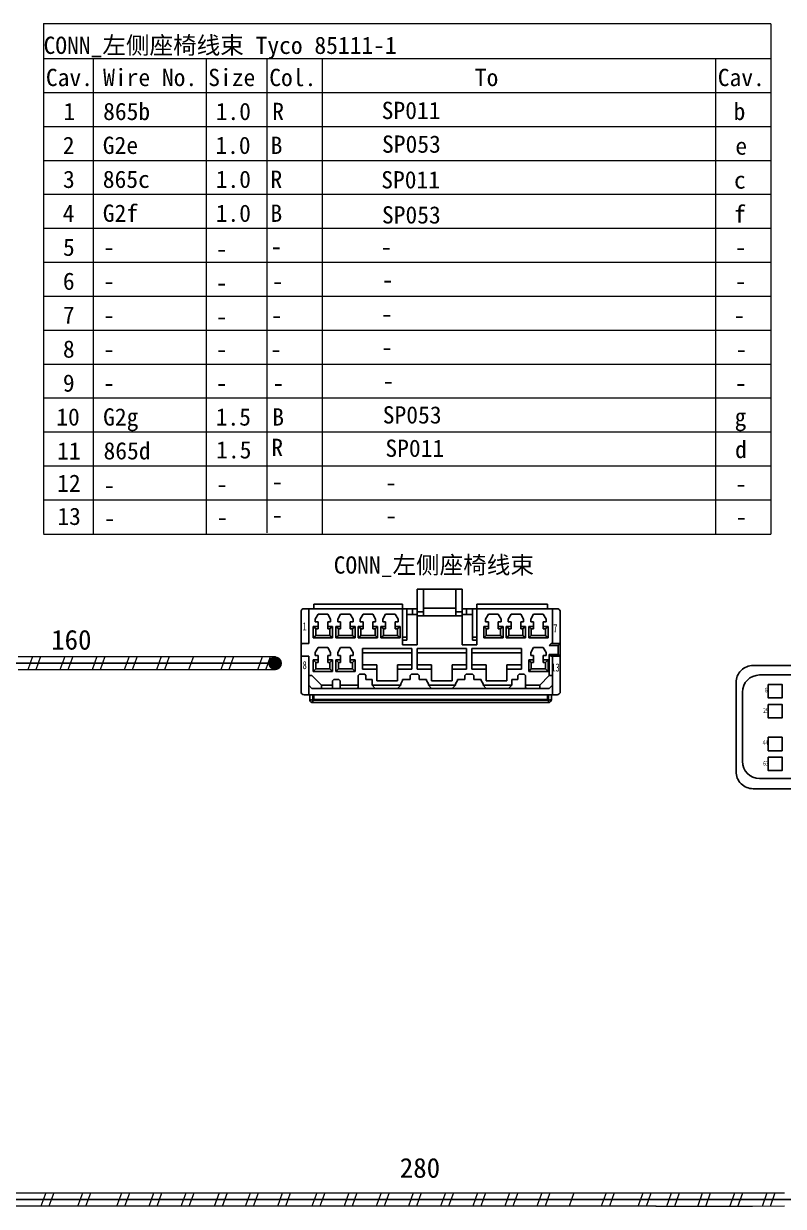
# Model space of a CAD drawing. Header units: millimetres. Extents: x 17 to 3784, y 12 to 1382.
# Drawn here: x 1346.7 to 1402.3, y 108.9 to 195.5 of the extents above; entities that cross this region are included whole.
import ezdxf

# ---------------------------------------------------------------- set-up
doc = ezdxf.new("R2010")
doc.units = ezdxf.units.MM
doc.styles.add('FangSong_GB2312_Style', font='simfang.ttf')
doc.styles.add('仿宋_GB2312', font='', dxfattribs={"width": 0.7})
doc.styles.add('样式 2', font='', dxfattribs={"width": 0.75})
doc.styles.get('仿宋_GB2312').set_extended_font_data('宋体')
doc.styles.get('样式 2').set_extended_font_data('宋体')

msp = doc.modelspace()

# ---------------------------------------------------------------- hatches: boundary and pattern name
h = msp.add_hatch(color=0)
edge = h.paths.add_edge_path(flags=0)
edge.add_arc((1365.092, 148.678), 0.507, 180, 540)

# ---------------------------------------------------------------- linework, layer by layer
at = {"color": 7, "linetype": 'Continuous'}
for p, q in [((1375.487, 150.037), (1375.487, 154.103)), ((1375.487, 154.103), (1378.783, 154.103)), ((1375.958, 152.156), (1375.958, 154.103)), ((1378.312, 154.103), (1378.312, 152.156)), ((1378.783, 154.103), (1378.783, 150.037)), ((1366.988, 146.6), (1366.988, 152.439)), ((1367.223, 152.674), (1375.487, 152.674)), ((1367.553, 152.674), (1367.553, 150.131)), ((1367.929, 153.004), (1367.929, 152.674)), ((1367.929, 153.004), (1374.404, 153.004)), ((1374.404, 150.037), (1374.404, 153.004)), ((1374.733, 152.674), (1374.733, 150.367)), ((1375.157, 152.25), (1375.157, 152.674)), ((1375.487, 152.439), (1375.958, 152.439)), ((1375.958, 152.721), (1378.312, 152.721)), ((1378.312, 152.439), (1378.783, 152.439)), ((1378.783, 152.674), (1385.728, 152.674)), ((1379.112, 152.25), (1379.112, 152.674)), ((1379.536, 150.367), (1379.536, 152.674)), ((1379.866, 150.037), (1379.866, 153.004)), ((1379.866, 153.004), (1385.022, 153.004)), ((1385.022, 153.004), (1385.022, 152.674)), ((1385.399, 152.674), (1385.399, 150.131)), ((1385.964, 146.6), (1385.964, 152.439)), ((1368.235, 152.274), (1368.023, 151.907)), ((1368.023, 151.907), (1368.023, 151.709)), ((1368.023, 151.709), (1368.235, 151.709)), ((1368.942, 152.274), (1368.235, 152.274)), ((1368.235, 151.709), (1368.235, 151.191)), ((1369.154, 151.907), (1368.942, 152.274)), ((1368.942, 151.191), (1368.942, 151.709)), ((1368.942, 151.709), (1369.154, 151.709)), ((1369.154, 151.709), (1369.154, 151.907)), ((1369.883, 152.274), (1369.672, 151.907)), ((1369.672, 151.907), (1369.672, 151.709)), ((1369.672, 151.709), (1369.883, 151.709)), ((1370.59, 152.274), (1369.883, 152.274)), ((1369.883, 151.709), (1369.883, 151.191)), ((1370.802, 151.907), (1370.59, 152.274)), ((1370.59, 151.191), (1370.59, 151.709)), ((1370.59, 151.709), (1370.802, 151.709)), ((1370.802, 151.709), (1370.802, 151.907)), ((1371.531, 152.274), (1371.32, 151.907)), ((1371.32, 151.907), (1371.32, 151.709)), ((1371.32, 151.709), (1371.531, 151.709)), ((1372.238, 152.274), (1371.531, 152.274)), ((1371.531, 151.709), (1371.531, 151.191)), ((1372.45, 151.907), (1372.238, 152.274)), ((1372.238, 151.191), (1372.238, 151.709)), ((1372.238, 151.709), (1372.45, 151.709)), ((1372.45, 151.709), (1372.45, 151.907)), ((1373.18, 152.274), (1372.968, 151.907)), ((1372.968, 151.907), (1372.968, 151.709)), ((1372.968, 151.709), (1373.18, 151.709)), ((1373.886, 152.274), (1373.18, 152.274)), ((1373.18, 151.709), (1373.18, 151.191)), ((1374.098, 151.907), (1373.886, 152.274)), ((1373.886, 151.191), (1373.886, 151.709)), ((1373.886, 151.709), (1374.098, 151.709)), ((1374.098, 151.709), (1374.098, 151.907)), ((1374.733, 152.25), (1375.487, 152.25)), ((1375.487, 152.156), (1378.783, 152.156)), ((1378.783, 152.25), (1379.536, 152.25)), ((1380.713, 152.274), (1380.502, 151.907)), ((1380.502, 151.907), (1380.502, 151.709)), ((1380.502, 151.709), (1380.713, 151.709)), ((1381.42, 152.274), (1380.713, 152.274)), ((1380.713, 151.709), (1380.713, 151.191)), ((1381.632, 151.907), (1381.42, 152.274)), ((1381.42, 151.709), (1381.632, 151.709)), ((1381.42, 151.191), (1381.42, 151.709)), ((1381.632, 151.709), (1381.632, 151.907)), ((1382.361, 152.274), (1382.15, 151.907)), ((1382.15, 151.907), (1382.15, 151.709)), ((1382.15, 151.709), (1382.361, 151.709)), ((1383.068, 152.274), (1382.361, 152.274)), ((1382.361, 151.709), (1382.361, 151.191)), ((1383.28, 151.907), (1383.068, 152.274)), ((1383.068, 151.709), (1383.28, 151.709)), ((1383.068, 151.191), (1383.068, 151.709)), ((1383.28, 151.709), (1383.28, 151.907)), ((1384.01, 152.274), (1383.798, 151.907)), ((1383.798, 151.907), (1383.798, 151.709)), ((1383.798, 151.709), (1384.01, 151.709)), ((1384.716, 152.274), (1384.01, 152.274)), ((1384.01, 151.709), (1384.01, 151.191)), ((1384.928, 151.907), (1384.716, 152.274)), ((1384.716, 151.709), (1384.928, 151.709)), ((1384.716, 151.191), (1384.716, 151.709)), ((1384.928, 151.709), (1384.928, 151.907)), ((1367.882, 151.379), (1367.882, 150.532)), ((1367.882, 151.379), (1368.071, 151.191)), ((1368.235, 151.379), (1367.882, 151.379)), ((1367.882, 150.532), (1368.071, 150.72)), ((1368.071, 151.191), (1368.071, 150.72)), ((1368.235, 151.191), (1368.071, 151.191)), ((1368.071, 150.72), (1369.106, 150.72)), ((1369.295, 151.379), (1368.942, 151.379)), ((1369.106, 151.191), (1368.942, 151.191)), ((1369.295, 151.379), (1369.106, 151.191)), ((1369.106, 150.72), (1369.106, 151.191)), ((1369.295, 150.532), (1369.106, 150.72)), ((1369.295, 150.532), (1369.295, 151.379)), ((1369.53, 151.379), (1369.53, 150.532)), ((1369.53, 151.379), (1369.719, 151.191)), ((1369.883, 151.379), (1369.53, 151.379)), ((1369.53, 150.532), (1369.719, 150.72)), ((1369.719, 151.191), (1369.719, 150.72)), ((1369.883, 151.191), (1369.719, 151.191)), ((1369.719, 150.72), (1370.755, 150.72)), ((1370.943, 151.379), (1370.59, 151.379)), ((1370.755, 151.191), (1370.59, 151.191)), ((1370.943, 151.379), (1370.755, 151.191)), ((1370.755, 150.72), (1370.755, 151.191)), ((1370.943, 150.532), (1370.755, 150.72)), ((1370.943, 150.532), (1370.943, 151.379)), ((1371.178, 151.379), (1371.178, 150.532)), ((1371.178, 151.379), (1371.367, 151.191)), ((1371.531, 151.379), (1371.178, 151.379)), ((1371.178, 150.532), (1371.367, 150.72)), ((1371.367, 151.191), (1371.367, 150.72)), ((1371.531, 151.191), (1371.367, 151.191)), ((1371.367, 150.72), (1372.403, 150.72)), ((1372.591, 151.379), (1372.238, 151.379)), ((1372.403, 151.191), (1372.238, 151.191)), ((1372.591, 151.379), (1372.403, 151.191)), ((1372.403, 150.72), (1372.403, 151.191)), ((1372.591, 150.532), (1372.403, 150.72)), ((1372.591, 150.532), (1372.591, 151.379)), ((1372.826, 151.379), (1372.826, 150.532)), ((1372.826, 151.379), (1373.015, 151.191)), ((1373.18, 151.379), (1372.826, 151.379)), ((1372.826, 150.532), (1373.015, 150.72)), ((1373.015, 151.191), (1373.015, 150.72)), ((1373.18, 151.191), (1373.015, 151.191)), ((1373.015, 150.72), (1374.051, 150.72)), ((1374.239, 151.379), (1373.886, 151.379)), ((1374.051, 151.191), (1373.886, 151.191)), ((1374.239, 151.379), (1374.051, 151.191)), ((1374.051, 150.72), (1374.051, 151.191)), ((1374.239, 150.532), (1374.051, 150.72)), ((1374.239, 150.532), (1374.239, 151.379)), ((1380.713, 151.379), (1380.36, 151.379)), ((1380.36, 151.379), (1380.36, 150.532)), ((1380.36, 151.379), (1380.549, 151.191)), ((1380.36, 150.532), (1380.549, 150.72)), ((1380.713, 151.191), (1380.549, 151.191)), ((1380.549, 151.191), (1380.549, 150.72)), ((1380.549, 150.72), (1381.585, 150.72)), ((1381.773, 151.379), (1381.42, 151.379)), ((1381.585, 151.191), (1381.42, 151.191)), ((1381.773, 151.379), (1381.585, 151.191)), ((1381.585, 150.72), (1381.585, 151.191)), ((1381.773, 150.532), (1381.585, 150.72)), ((1381.773, 150.532), (1381.773, 151.379)), ((1382.361, 151.379), (1382.008, 151.379)), ((1382.008, 151.379), (1382.197, 151.191)), ((1382.008, 151.379), (1382.008, 150.532)), ((1382.008, 150.532), (1382.197, 150.72)), ((1382.361, 151.191), (1382.197, 151.191)), ((1382.197, 151.191), (1382.197, 150.72)), ((1382.197, 150.72), (1383.233, 150.72)), ((1383.421, 151.379), (1383.068, 151.379)), ((1383.233, 151.191), (1383.068, 151.191)), ((1383.421, 151.379), (1383.233, 151.191)), ((1383.233, 150.72), (1383.233, 151.191)), ((1383.421, 150.532), (1383.233, 150.72)), ((1383.421, 150.532), (1383.421, 151.379)), ((1384.01, 151.379), (1383.656, 151.379)), ((1383.656, 151.379), (1383.845, 151.191)), ((1383.656, 151.379), (1383.656, 150.532)), ((1383.656, 150.532), (1383.845, 150.72)), ((1384.01, 151.191), (1383.845, 151.191)), ((1383.845, 151.191), (1383.845, 150.72)), ((1383.845, 150.72), (1384.881, 150.72)), ((1385.069, 151.379), (1384.716, 151.379)), ((1384.881, 151.191), (1384.716, 151.191)), ((1385.069, 151.379), (1384.881, 151.191)), ((1384.881, 150.72), (1384.881, 151.191)), ((1385.069, 150.532), (1384.881, 150.72)), ((1385.069, 150.532), (1385.069, 151.379)), ((1367.556, 150.131), (1367.082, 150.131)), ((1367.882, 150.532), (1369.295, 150.532)), ((1368.235, 149.825), (1368.023, 149.458)), ((1368.942, 149.825), (1368.235, 149.825)), ((1369.154, 149.458), (1368.942, 149.825)), ((1369.53, 150.532), (1370.943, 150.532)), ((1369.883, 149.825), (1369.672, 149.458)), ((1370.59, 149.825), (1369.883, 149.825)), ((1370.802, 149.458), (1370.59, 149.825)), ((1371.178, 150.532), (1372.591, 150.532)), ((1372.826, 150.532), (1374.239, 150.532)), ((1374.404, 150.602), (1374.733, 150.602)), ((1374.404, 150.367), (1374.733, 150.367)), ((1374.404, 150.037), (1375.487, 150.037)), ((1378.783, 150.037), (1379.866, 150.037)), ((1379.866, 150.602), (1379.536, 150.602)), ((1379.866, 150.367), (1379.536, 150.367)), ((1380.36, 150.532), (1381.773, 150.532)), ((1382.008, 150.532), (1383.421, 150.532)), ((1383.656, 150.532), (1385.069, 150.532)), ((1384.01, 149.825), (1383.798, 149.458)), ((1384.716, 149.825), (1384.01, 149.825)), ((1384.928, 149.458), (1384.716, 149.825)), ((1385.304, 150.131), (1385.163, 149.99)), ((1385.822, 149.99), (1385.163, 149.99)), ((1385.869, 150.131), (1385.304, 150.131)), ((1385.936, 150.104), (1385.822, 149.99)), ((1385.822, 149.331), (1385.822, 149.99)), ((1367.082, 149.19), (1367.553, 149.19)), ((1367.553, 146.364), (1367.553, 149.19)), ((1368.023, 149.458), (1368.023, 149.26)), ((1368.023, 149.26), (1368.235, 149.26)), ((1368.235, 149.26), (1368.235, 148.742)), ((1368.942, 148.742), (1368.942, 149.26)), ((1368.942, 149.26), (1369.154, 149.26)), ((1369.154, 149.26), (1369.154, 149.458)), ((1369.672, 149.458), (1369.672, 149.26)), ((1369.672, 149.26), (1369.883, 149.26)), ((1369.883, 149.26), (1369.883, 148.742)), ((1370.59, 148.742), (1370.59, 149.26)), ((1370.59, 149.26), (1370.802, 149.26)), ((1370.802, 149.26), (1370.802, 149.458)), ((1371.484, 148.248), (1371.484, 149.755)), ((1371.484, 149.755), (1375.11, 149.755)), ((1371.484, 149.441), (1375.11, 149.441)), ((1375.11, 149.755), (1375.11, 148.248)), ((1375.487, 148.248), (1375.487, 149.755)), ((1375.487, 149.755), (1379.112, 149.755)), ((1375.487, 149.441), (1379.112, 149.441)), ((1379.112, 149.755), (1379.112, 148.248)), ((1379.489, 149.755), (1383.115, 149.755)), ((1379.489, 148.248), (1379.489, 149.755)), ((1379.489, 149.441), (1383.115, 149.441)), ((1383.115, 149.755), (1383.115, 148.248)), ((1383.798, 149.458), (1383.798, 149.26)), ((1383.798, 149.26), (1384.01, 149.26)), ((1384.01, 149.26), (1384.01, 148.742)), ((1384.716, 149.26), (1384.928, 149.26)), ((1384.716, 148.742), (1384.716, 149.26)), ((1384.928, 149.26), (1384.928, 149.458)), ((1385.163, 149.331), (1385.822, 149.331)), ((1385.304, 149.19), (1385.163, 149.331)), ((1385.163, 149.331), (1385.163, 147.777)), ((1385.304, 149.19), (1385.869, 149.19)), ((1385.399, 149.19), (1385.399, 146.364)), ((1385.936, 149.217), (1385.822, 149.331)), ((1367.882, 148.931), (1367.882, 148.083)), ((1367.882, 148.931), (1368.071, 148.742)), ((1368.235, 148.931), (1367.882, 148.931)), ((1367.882, 148.083), (1368.071, 148.271)), ((1367.882, 148.083), (1369.295, 148.083)), ((1368.071, 148.742), (1368.071, 148.271)), ((1368.235, 148.742), (1368.071, 148.742)), ((1368.071, 148.271), (1369.106, 148.271)), ((1369.295, 148.931), (1368.942, 148.931)), ((1369.106, 148.742), (1368.942, 148.742)), ((1369.295, 148.931), (1369.106, 148.742)), ((1369.106, 148.271), (1369.106, 148.742)), ((1369.295, 148.083), (1369.106, 148.271)), ((1369.295, 148.083), (1369.295, 148.931)), ((1369.53, 148.931), (1369.53, 148.083)), ((1369.53, 148.931), (1369.719, 148.742)), ((1369.883, 148.931), (1369.53, 148.931)), ((1369.53, 148.083), (1369.719, 148.271)), ((1369.53, 148.083), (1370.943, 148.083)), ((1369.719, 148.742), (1369.719, 148.271)), ((1369.883, 148.742), (1369.719, 148.742)), ((1369.719, 148.271), (1370.755, 148.271)), ((1370.943, 148.931), (1370.59, 148.931)), ((1370.755, 148.742), (1370.59, 148.742)), ((1370.943, 148.931), (1370.755, 148.742)), ((1370.755, 148.271), (1370.755, 148.742)), ((1370.943, 148.083), (1370.755, 148.271)), ((1370.943, 148.083), (1370.943, 148.931)), ((1371.484, 148.562), (1372.544, 148.562)), ((1371.484, 148.248), (1372.544, 148.248)), ((1372.544, 147.4), (1372.544, 148.562)), ((1374.051, 147.4), (1374.051, 148.562)), ((1374.051, 148.562), (1375.11, 148.562)), ((1374.051, 148.248), (1375.11, 148.248)), ((1375.487, 148.562), (1376.546, 148.562)), ((1375.487, 148.248), (1376.546, 148.248)), ((1376.546, 147.4), (1376.546, 148.562)), ((1378.053, 148.562), (1379.112, 148.562)), ((1378.053, 147.4), (1378.053, 148.562)), ((1378.053, 148.248), (1379.112, 148.248)), ((1379.489, 148.562), (1380.549, 148.562)), ((1379.489, 148.248), (1380.549, 148.248)), ((1380.549, 147.4), (1380.549, 148.562)), ((1382.055, 148.562), (1383.115, 148.562)), ((1382.055, 147.4), (1382.055, 148.562)), ((1382.055, 148.248), (1383.115, 148.248)), ((1384.01, 148.931), (1383.656, 148.931)), ((1383.656, 148.931), (1383.845, 148.742)), ((1383.656, 148.931), (1383.656, 148.083)), ((1383.656, 148.083), (1383.845, 148.271)), ((1383.656, 148.083), (1385.069, 148.083)), ((1384.01, 148.742), (1383.845, 148.742)), ((1383.845, 148.742), (1383.845, 148.271)), ((1383.845, 148.271), (1384.881, 148.271)), ((1385.069, 148.931), (1384.716, 148.931)), ((1384.881, 148.742), (1384.716, 148.742)), ((1385.069, 148.931), (1384.881, 148.742)), ((1384.881, 148.271), (1384.881, 148.742)), ((1385.069, 148.083), (1384.881, 148.271)), ((1385.069, 148.083), (1385.069, 148.931)), ((1367.788, 147.777), (1367.553, 147.777)), ((1367.788, 147.777), (1368.494, 147.071)), ((1369.389, 147.494), (1369.295, 147.4)), ((1369.295, 146.835), (1369.295, 147.4)), ((1369.766, 147.494), (1369.389, 147.494)), ((1369.86, 147.4), (1369.766, 147.494)), ((1369.86, 146.835), (1369.86, 147.4)), ((1371.272, 147.871), (1371.178, 147.777)), ((1371.178, 146.929), (1371.178, 147.777)), ((1371.649, 147.871), (1371.272, 147.871)), ((1371.743, 147.777), (1371.649, 147.871)), ((1371.743, 147.494), (1371.743, 147.777)), ((1372.191, 147.494), (1371.743, 147.494)), ((1372.191, 147.071), (1372.191, 147.494)), ((1372.544, 147.4), (1374.051, 147.4)), ((1374.427, 147.41), (1374.286, 147.165)), ((1374.427, 147.494), (1374.427, 147.41)), ((1374.969, 147.494), (1374.427, 147.494)), ((1375.063, 147.871), (1374.969, 147.777)), ((1374.969, 147.494), (1374.969, 147.777)), ((1375.534, 147.871), (1375.063, 147.871)), ((1375.628, 147.777), (1375.534, 147.871)), ((1375.628, 147.494), (1375.628, 147.777)), ((1376.17, 147.494), (1375.628, 147.494)), ((1376.17, 147.41), (1376.17, 147.494)), ((1376.311, 147.165), (1376.17, 147.41)), ((1376.546, 147.4), (1378.053, 147.4)), ((1378.43, 147.41), (1378.288, 147.165)), ((1378.971, 147.494), (1378.43, 147.494)), ((1378.43, 147.494), (1378.43, 147.41)), ((1379.065, 147.871), (1378.971, 147.777)), ((1378.971, 147.494), (1378.971, 147.777)), ((1379.536, 147.871), (1379.065, 147.871)), ((1379.63, 147.777), (1379.536, 147.871)), ((1379.63, 147.494), (1379.63, 147.777)), ((1380.172, 147.494), (1379.63, 147.494)), ((1380.172, 147.41), (1380.172, 147.494)), ((1380.313, 147.165), (1380.172, 147.41)), ((1380.549, 147.4), (1382.055, 147.4)), ((1382.856, 147.494), (1382.409, 147.494)), ((1382.409, 147.071), (1382.409, 147.494)), ((1382.95, 147.871), (1382.856, 147.777)), ((1382.856, 147.494), (1382.856, 147.777)), ((1383.327, 147.871), (1382.95, 147.871)), ((1383.421, 147.777), (1383.327, 147.871)), ((1383.421, 146.929), (1383.421, 147.777)), ((1385.163, 147.777), (1384.457, 147.071)), ((1385.399, 147.777), (1385.163, 147.777)), ((1367.223, 146.364), (1385.728, 146.364)), ((1367.788, 146.835), (1367.553, 147.071)), ((1367.623, 146.035), (1367.623, 146.364)), ((1367.788, 146.835), (1385.163, 146.835)), ((1367.859, 145.799), (1367.859, 146.364)), ((1367.929, 146.364), (1367.929, 146.035)), ((1368.494, 146.835), (1368.494, 147.071)), ((1368.494, 147.071), (1369.295, 147.071)), ((1369.86, 147.071), (1371.178, 147.071)), ((1372.426, 146.835), (1372.191, 147.071)), ((1372.191, 147.071), (1374.286, 147.071)), ((1374.286, 147.071), (1374.051, 146.835)), ((1374.286, 147.071), (1374.286, 147.165)), ((1376.311, 147.071), (1376.311, 147.165)), ((1376.311, 147.071), (1378.288, 147.071)), ((1376.546, 146.835), (1376.311, 147.071)), ((1378.288, 147.071), (1378.053, 146.835)), ((1378.288, 147.071), (1378.288, 147.165)), ((1380.313, 147.071), (1380.313, 147.165)), ((1380.313, 147.071), (1382.409, 147.071)), ((1380.549, 146.835), (1380.313, 147.071)), ((1382.409, 147.071), (1382.173, 146.835)), ((1383.421, 147.071), (1384.457, 147.071)), ((1384.457, 147.071), (1384.457, 146.835)), ((1385.022, 146.364), (1385.022, 146.035)), ((1385.093, 146.364), (1385.093, 145.799)), ((1385.399, 147.071), (1385.163, 146.835)), ((1385.328, 146.364), (1385.328, 146.035)), ((1385.093, 145.986), (1367.859, 145.986)), ((1385.093, 145.799), (1367.859, 145.799)), ((1367.929, 146.035), (1385.022, 146.035))]:
    msp.add_line(p, q, dxfattribs=at)
msp.add_line((1365.101, 149.172), (1365.101, 148.195))
at = {"color": 0}
for p, q in [((1400.554, 147.822), (1440.253, 147.822)), ((1399.291, 141.501), (1399.291, 146.558)), ((1440.253, 140.238), (1400.554, 140.238))]:
    msp.add_line(p, q, dxfattribs=at)
at = {"color": 7, "linetype": 'Continuous', "lineweight": 13}
for points in [[(1348.141, 195.507), (1401.377, 195.507)], [(1348.141, 195.507), (1348.141, 158.173)], [(1401.368, 195.492), (1401.368, 158.135)], [(1348.141, 192.957), (1401.377, 192.957)], [(1351.765, 192.917), (1351.765, 158.12)], [(1360.044, 192.957), (1360.044, 158.147)], [(1364.491, 192.957), (1364.491, 158.227)], [(1368.546, 192.957), (1368.546, 158.174)], [(1397.322, 192.957), (1397.322, 158.135)], [(1348.141, 190.471), (1401.377, 190.471)], [(1348.141, 187.986), (1401.377, 187.986)], [(1348.141, 185.5), (1401.377, 185.5)], [(1348.141, 183.014), (1401.377, 183.014)], [(1348.141, 180.529), (1401.377, 180.529)], [(1348.141, 178.043), (1401.377, 178.043)], [(1348.141, 175.558), (1401.377, 175.558)], [(1348.141, 173.072), (1401.377, 173.072)], [(1348.141, 170.587), (1401.377, 170.587)], [(1348.141, 168.101), (1401.377, 168.101)], [(1348.141, 165.616), (1401.377, 165.616)], [(1348.141, 163.13), (1401.377, 163.13)], [(1348.141, 160.644), (1401.377, 160.644)], [(1348.142, 158.139), (1401.379, 158.139)], [(1362.755, 148.682), (1339.245, 148.682)], [(1349.593, 109.412), (1326.083, 109.412)], [(1366.925, 109.412), (1349.593, 109.412)], [(1390.617, 109.411), (1367.107, 109.411)], [(1400.026, 109.41), (1392.933, 109.41)]]:
    msp.add_lwpolyline(points, dxfattribs=at)
at = {"color": 7, "linetype": 'Continuous', "lineweight": 0}
for points in [[(1346.275, 149.171), (1348.629, 149.172)], [(1347.334, 149.172), (1346.981, 148.191)], [(1347.923, 149.172), (1347.57, 148.191)], [(1348.629, 149.171), (1350.983, 149.172)], [(1349.689, 149.172), (1349.335, 148.191)], [(1350.277, 149.172), (1349.924, 148.191)], [(1350.983, 149.171), (1353.338, 149.172)], [(1352.043, 149.172), (1351.69, 148.191)], [(1352.631, 149.172), (1352.278, 148.191)], [(1353.338, 149.171), (1355.692, 149.172)], [(1354.397, 149.172), (1354.044, 148.191)], [(1354.986, 149.172), (1354.633, 148.191)], [(1355.692, 149.171), (1358.046, 149.172)], [(1356.752, 149.172), (1356.398, 148.191)], [(1357.34, 149.172), (1356.987, 148.191)], [(1358.046, 149.171), (1360.401, 149.172)], [(1359.106, 149.172), (1358.753, 148.191)], [(1360.401, 149.171), (1362.755, 149.172)], [(1361.46, 149.172), (1361.107, 148.191)], [(1362.049, 149.172), (1361.697, 148.191)], [(1362.755, 149.172), (1365.11, 149.172)], [(1363.815, 148.203), (1364.168, 149.184)], [(1364.404, 148.203), (1364.757, 149.184)], [(1348.629, 148.192), (1346.275, 148.191)], [(1350.983, 148.192), (1348.629, 148.191)], [(1353.338, 148.192), (1350.983, 148.191)], [(1355.692, 148.192), (1353.338, 148.191)], [(1358.046, 148.192), (1355.692, 148.191)], [(1360.401, 148.192), (1358.046, 148.191)], [(1362.755, 148.192), (1360.401, 148.191)], [(1365.11, 148.191), (1362.755, 148.191)], [(1344.885, 109.901), (1347.239, 109.902)], [(1347.239, 109.901), (1349.593, 109.902)], [(1348.298, 109.902), (1347.945, 108.921)], [(1348.887, 109.902), (1348.535, 108.921)], [(1349.593, 109.902), (1351.948, 109.902)], [(1350.653, 108.933), (1351.007, 109.914)], [(1351.242, 108.933), (1351.595, 109.914)], [(1351.793, 109.902), (1355.156, 109.902)], [(1353.507, 108.921), (1353.861, 109.902)], [(1354.096, 108.921), (1354.449, 109.902)], [(1355.156, 109.902), (1357.51, 109.902)], [(1355.862, 108.921), (1356.215, 109.902)], [(1356.45, 108.921), (1356.804, 109.902)], [(1357.51, 109.902), (1359.864, 109.902)], [(1358.216, 108.921), (1358.569, 109.902)], [(1358.805, 108.921), (1359.158, 109.902)], [(1359.864, 109.902), (1362.219, 109.902)], [(1360.658, 108.941), (1361.011, 109.922)], [(1361.247, 108.941), (1361.6, 109.922)], [(1362.219, 109.902), (1364.573, 109.902)], [(1362.925, 108.921), (1363.278, 109.902)], [(1363.513, 108.921), (1363.867, 109.902)], [(1364.573, 109.902), (1367.471, 109.902)], [(1365.279, 108.921), (1365.632, 109.902)], [(1365.868, 108.921), (1366.221, 109.902)], [(1367.074, 109.901), (1369.428, 109.902)], [(1368.133, 109.902), (1367.78, 108.921)], [(1368.722, 109.902), (1368.369, 108.921)], [(1369.428, 109.901), (1371.782, 109.902)], [(1370.487, 109.902), (1370.134, 108.921)], [(1371.076, 109.902), (1370.723, 108.921)], [(1371.782, 109.901), (1374.137, 109.902)], [(1372.842, 109.902), (1372.489, 108.921)], [(1373.43, 109.902), (1373.077, 108.921)], [(1374.137, 109.901), (1376.491, 109.902)], [(1375.196, 109.902), (1374.843, 108.921)], [(1375.785, 109.902), (1375.432, 108.921)], [(1376.491, 109.901), (1378.845, 109.902)], [(1377.551, 109.902), (1377.197, 108.921)], [(1378.139, 109.902), (1377.786, 108.921)], [(1378.845, 109.901), (1381.2, 109.902)], [(1379.905, 109.902), (1379.552, 108.921)], [(1380.493, 109.902), (1380.14, 108.921)], [(1381.2, 109.901), (1383.554, 109.902)], [(1382.259, 109.902), (1381.906, 108.921)], [(1382.848, 109.902), (1382.495, 108.921)], [(1383.554, 109.901), (1385.908, 109.902)], [(1384.614, 109.902), (1384.26, 108.921)], [(1385.202, 109.902), (1384.849, 108.921)], [(1385.908, 109.901), (1388.263, 109.902)], [(1386.968, 109.902), (1386.615, 108.921)], [(1388.263, 109.901), (1390.617, 109.902)], [(1389.322, 109.902), (1388.969, 108.921)], [(1389.911, 109.902), (1389.559, 108.921)], [(1390.617, 109.902), (1392.972, 109.902)], [(1391.677, 108.933), (1392.03, 109.914)], [(1392.266, 108.933), (1392.619, 109.914)], [(1392.966, 109.901), (1395.32, 109.901)], [(1393.76, 108.939), (1394.113, 109.92)], [(1394.348, 108.939), (1394.701, 109.92)], [(1395.32, 109.901), (1397.675, 109.901)], [(1396.026, 108.92), (1396.38, 109.901)], [(1396.615, 108.92), (1396.968, 109.901)], [(1397.675, 109.901), (1400.029, 109.901)], [(1398.381, 108.92), (1398.734, 109.901)], [(1398.969, 108.92), (1399.323, 109.901)], [(1347.239, 108.922), (1344.885, 108.921)], [(1349.593, 108.922), (1347.239, 108.921)], [(1351.948, 108.921), (1349.593, 108.921)], [(1355.156, 108.921), (1351.712, 108.921)], [(1357.51, 108.921), (1355.156, 108.921)], [(1359.864, 108.921), (1357.51, 108.921)], [(1362.219, 108.921), (1359.864, 108.921)], [(1364.573, 108.921), (1362.219, 108.921)], [(1367.213, 108.921), (1364.573, 108.921)], [(1369.428, 108.922), (1367.074, 108.921)], [(1371.782, 108.922), (1369.428, 108.921)], [(1374.137, 108.922), (1371.782, 108.921)], [(1376.491, 108.922), (1374.137, 108.921)], [(1378.845, 108.922), (1376.491, 108.921)], [(1381.2, 108.922), (1378.845, 108.921)], [(1383.554, 108.922), (1381.2, 108.921)], [(1385.908, 108.922), (1383.554, 108.921)], [(1388.263, 108.922), (1385.908, 108.921)], [(1390.617, 108.922), (1388.263, 108.921)], [(1392.972, 108.921), (1390.617, 108.921)], [(1395.32, 108.92), (1392.966, 108.92)], [(1397.675, 108.92), (1395.32, 108.92)], [(1400.029, 108.92), (1397.675, 108.92)]]:
    msp.add_lwpolyline(points, dxfattribs=at)
at = {"color": 7, "linetype": 'Continuous', "lineweight": 25}
for points in [[(1333.032, 148.682), (1365.082, 148.682)], [(1325.297, 109.412), (1349.593, 109.412)], [(1366.933, 109.412), (1349.593, 109.412)], [(1366.321, 109.411), (1392.944, 109.411)], [(1400.035, 109.41), (1392.933, 109.41)]]:
    msp.add_lwpolyline(points, dxfattribs=at)
at = {"color": 0}
msp.add_lwpolyline([(1400.092, 148.523), (1440.732, 148.523, -0.414214), (1441.996, 147.259), (1441.996, 140.758, -0.414214), (1440.732, 139.495), (1400.092, 139.495, -0.414214), (1398.828, 140.758), (1398.828, 147.259, -0.414214)], format="xyb", close=True, dxfattribs=at)
for points in [[(1401.184, 147.127), (1402.203, 147.127), (1402.203, 146.139), (1401.184, 146.139)], [(1401.184, 145.668), (1402.203, 145.668), (1402.203, 144.68), (1401.184, 144.68)], [(1401.184, 143.268), (1402.203, 143.268), (1402.203, 142.28), (1401.184, 142.28)], [(1401.184, 141.81), (1402.203, 141.81), (1402.203, 140.821), (1401.184, 140.821)]]:
    msp.add_lwpolyline(points, close=True, dxfattribs=at)
at = {"color": 0, "linetype": 'Continuous', "lineweight": 25}
msp.add_lwpolyline([(1399.275, 109.41), (1423.572, 109.41)], dxfattribs=at)
at = {"color": 0, "linetype": 'Continuous', "lineweight": 0}
for points in [[(1400.028, 109.899), (1402.382, 109.9)], [(1401.088, 109.9), (1400.734, 108.919)], [(1401.676, 109.9), (1401.323, 108.919)], [(1402.382, 108.921), (1400.028, 108.919)]]:
    msp.add_lwpolyline(points, dxfattribs=at)
at = {"color": 0, "linetype": 'Continuous', "lineweight": 13}
msp.add_lwpolyline([(1423.572, 109.41), (1400.061, 109.41)], dxfattribs=at)
at = {"color": 7, "linetype": 'Continuous'}
for centre, radius, start, end in [((1367.223, 152.439), 0.235, 90, 180), ((1385.728, 152.439), 0.235, 0, 90), ((1367.082, 150.037), 0.0942, 90, 180), ((1385.869, 150.037), 0.0942, 0, 90), ((1367.082, 149.284), 0.0942, 180, 270), ((1385.869, 149.284), 0.0942, 270, 0), ((1367.223, 146.6), 0.235, 180, 270), ((1371.084, 146.929), 0.0942, 270, 0), ((1383.515, 146.929), 0.0942, 180, 270), ((1385.728, 146.6), 0.235, 270, 0), ((1367.859, 146.035), 0.235, 180, 270), ((1385.093, 146.035), 0.235, 270, 0)]:
    msp.add_arc(centre, radius, start, end, dxfattribs=at)
at = {"color": 0}
for centre, start, end in [((1400.554, 146.558), 90, 180), ((1400.554, 141.501), 180, 270)]:
    msp.add_arc(centre, 1.263, start, end, dxfattribs=at)
at = {"color": 7, "linetype": 'Continuous'}
for points, knots in [([(1367.859, 145.986), (1367.843, 145.986), (1367.813, 145.986), (1367.77, 145.989), (1367.729, 145.993), (1367.699, 145.999), (1367.677, 146.003), (1367.663, 146.007), (1367.652, 146.011), (1367.642, 146.016), (1367.634, 146.02), (1367.628, 146.025), (1367.624, 146.03), (1367.623, 146.033), (1367.623, 146.035)], [0, 0, 0, 0, 0.185263, 0.363712, 0.528862, 0.67481, 0.739005, 0.796646, 0.847344, 0.890858, 0.927161, 0.95658, 0.980122, 1, 1, 1, 1]), ([(1385.328, 146.035), (1385.328, 146.033), (1385.327, 146.03), (1385.323, 146.025), (1385.317, 146.02), (1385.31, 146.016), (1385.3, 146.011), (1385.288, 146.007), (1385.274, 146.003), (1385.252, 145.999), (1385.222, 145.993), (1385.182, 145.989), (1385.138, 145.986), (1385.108, 145.986), (1385.093, 145.986)], [0, 0, 0, 0, 0.019878, 0.04342, 0.072839, 0.109142, 0.152656, 0.203354, 0.260995, 0.32519, 0.471138, 0.636288, 0.814737, 1, 1, 1, 1])]:
    msp.add_open_spline(points, degree=3, knots=knots, dxfattribs=at)

# ---------------------------------------------------------------- texts
at = {"color": 7, "linetype": 'Continuous', "style": 'FangSong_GB2312_Style'}
for s, height, p in [('CONN_左侧座椅线束 Tyco 85111-1', 1.26546, (1348.141, 193.29)), ('Wire No.', 1.2655, (1352.502, 190.935)), ('Size', 1.2655, (1360.195, 190.935)), ('Col.', 1.2655, (1364.663, 190.935)), ('Cav.', 1.2655, (1348.313, 190.935)), ('To', 1.2655, (1379.71, 190.935)), ('Cav.', 1.2655, (1397.494, 190.935)), ('1', 1.265, (1349.597, 188.449)), ('865b', 1.2655, (1352.502, 188.449)), ('1.0', 1.2655, (1360.739, 188.449)), ('R', 1.265, (1364.88, 188.449)), ('SP011', 1.2655, (1372.892, 188.524)), ('b', 1.265, (1398.653, 188.449)), ('2', 1.265, (1349.549, 185.963)), ('G2e', 1.2655, (1352.478, 185.968)), ('1.0', 1.2655, (1360.715, 185.968)), ('B', 1.265, (1364.766, 185.968)), ('SP053', 1.2655, (1372.916, 186.055)), ('e', 1.265, (1398.777, 185.913)), ('3', 1.265, (1349.567, 183.478)), ('865c', 1.2655, (1352.478, 183.482)), ('1.0', 1.2655, (1360.739, 183.482)), ('R', 1.265, (1364.752, 183.482)), ('SP011', 1.2655, (1372.858, 183.445)), ('c', 1.265, (1398.681, 183.427)), ('4', 1.265, (1349.545, 180.992)), ('G2f', 1.2655, (1352.478, 180.997)), ('1.0', 1.2655, (1360.739, 180.997)), ('B', 1.265, (1364.752, 180.997)), ('SP053', 1.2655, (1372.911, 180.875)), ('f', 1.265, (1398.681, 180.942)), ('5', 1.265, (1349.564, 178.507)), ('-', 1.265, (1352.502, 178.507)), ('-', 1.265, (1360.744, 178.398)), ('-', 1.265, (1364.742, 178.571)), ('-', 1.265, (1372.809, 178.526)), ('-', 1.265, (1398.73, 178.507)), ('6', 1.265, (1349.556, 176.021)), ('-', 1.265, (1372.902, 176.13)), ('-', 1.265, (1352.502, 176.021)), ('-', 1.265, (1360.744, 175.912)), ('-', 1.265, (1364.847, 176.021)), ('-', 1.265, (1398.73, 176.021)), ('7', 1.265, (1349.556, 173.536)), ('-', 1.265, (1352.502, 173.536)), ('-', 1.265, (1364.776, 173.536)), ('-', 1.265, (1372.84, 173.637)), ('-', 1.265, (1398.631, 173.536)), ('-', 1.265, (1360.744, 173.427)), ('8', 1.265, (1349.56, 171.05)), ('-', 1.265, (1352.502, 171.05)), ('-', 1.265, (1360.739, 171.05)), ('-', 1.265, (1364.722, 171.05)), ('-', 1.265, (1372.847, 171.195)), ('-', 1.265, (1398.778, 171.05)), ('9', 1.265, (1349.556, 168.565)), ('-', 1.265, (1352.502, 168.565)), ('-', 1.265, (1360.739, 168.565)), ('-', 1.265, (1364.888, 168.565)), ('-', 1.265, (1372.942, 168.73)), ('-', 1.265, (1398.749, 168.565)), ('10', 1.2655, (1349.071, 166.079)), ('G2g', 1.2655, (1352.502, 166.079)), ('1.5', 1.2655, (1360.739, 166.079)), ('B', 1.265, (1364.884, 166.079)), ('SP053', 1.2655, (1372.971, 166.232)), ('g', 1.265, (1398.727, 166.079)), ('11', 1.2655, (1349.135, 163.594)), ('865d', 1.2655, (1352.531, 163.603)), ('1.5', 1.2655, (1360.775, 163.676)), ('R', 1.265, (1364.813, 163.853)), ('SP011', 1.2655, (1373.163, 163.79)), ('d', 1.265, (1398.759, 163.701)), ('12', 1.2655, (1349.135, 161.23)), ('-', 1.265, (1352.535, 161.095)), ('-', 1.265, (1360.779, 161.169)), ('-', 1.265, (1364.817, 161.346)), ('-', 1.265, (1373.14, 161.282)), ('-', 1.265, (1398.763, 161.194)), ('13', 1.2655, (1349.15, 158.805)), ('-', 1.265, (1364.832, 158.921)), ('-', 1.265, (1373.155, 158.857)), ('-', 1.265, (1352.55, 158.67)), ('-', 1.265, (1360.794, 158.744)), ('-', 1.265, (1398.778, 158.768)), ('160', 1.4467, (1348.699, 149.679)), ('280', 1.4467, (1374.217, 111.015))]:
    msp.add_text(s, height=height, dxfattribs=at).set_placement(p)
at = {"color": 0, "linetype": 'Continuous', "style": 'FangSong_GB2312_Style'}
msp.add_text('CONN_左侧座椅线束', height=1.26546, dxfattribs=at).set_placement((1369.377, 155.242))
at = {"color": 0}
for s, insert, char_height, width, attachment_point, style in [('1', (1367.402, 151.677), 0.589, 2.18366, 3, '样式 2'), ('7', (1385.754, 151.543), 0.589, 2.18366, 3, '样式 2'), ('8', (1367.407, 148.838), 0.589, 2.18366, 3, '样式 2'), ('13', (1385.922, 148.669), 0.5886, 2.18366, 3, '样式 2'), ('6', (1400.94, 146.892), 0.353, 0.25059, 1, '仿宋_GB2312'), ('25', (1400.815, 145.394), 0.3532, 0.55768, 1, '仿宋_GB2312'), ('44', (1400.777, 143.05), 0.3532, 0.58471, 1, '仿宋_GB2312'), ('63', (1400.815, 141.536), 0.3532, 0.56014, 1, '仿宋_GB2312')]:
    msp.add_mtext(s, dxfattribs=dict(at, insert=insert, char_height=char_height, width=width, attachment_point=attachment_point, style=style))

doc.saveas('drawing.dxf')
